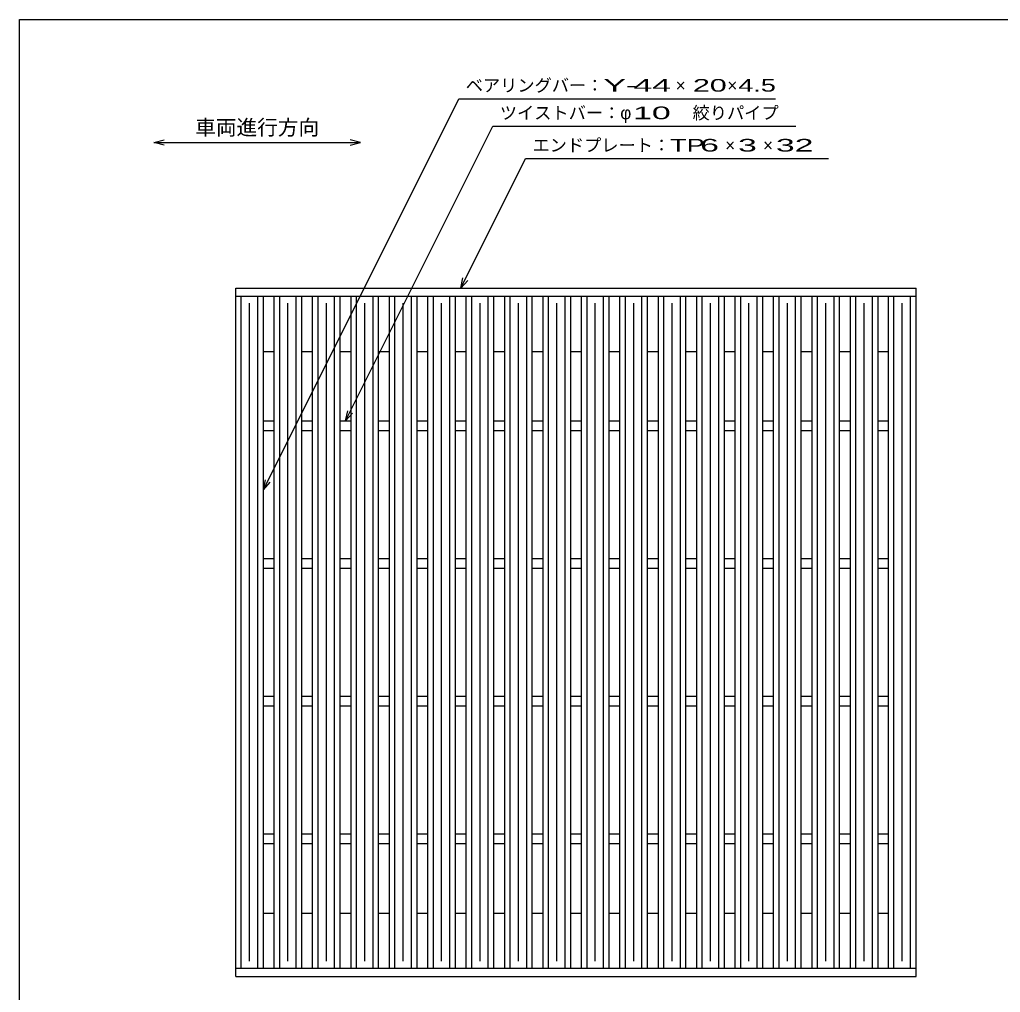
# Model space of a CAD drawing. Units: millimetres, scale not verified. Extents: x -910 to 868, y -641 to 524.
# Drawn here: x -862 to -150, y -182 to 524 of the extents above; entities that cross this region are included whole.
import ezdxf
from ezdxf.enums import TextEntityAlignment as Align

# ---------------------------------------------------------------- set-up
doc = ezdxf.new("R2010")
doc.units = ezdxf.units.MM
doc.header["$LTSCALE"] = 5
for name, color, linetype, lineweight in [('CADPAC_LAYER_0000', 150, 'Continuous', 25), ('CADPAC_LAYER_0016', 3, 'Continuous', 25), ('CADPAC_LAYER_0022', 2, 'Continuous', 25)]:
    doc.layers.add(name, color=color, linetype=linetype, lineweight=lineweight)
doc.styles.add('ベクトル', font='')
doc.styles.get('ベクトル').set_extended_font_data('ベクトル')

msp = doc.modelspace()

# ---------------------------------------------------------------- linework, layer by layer
at = {"layer": 'CADPAC_LAYER_0000'}
for p, q in [((-862, -575.75), (-862, 524.25)), ((-862, 524.25), (868, 524.25))]:
    msp.add_line(p, q, dxfattribs=at)
at = {"layer": 'CADPAC_LAYER_0000', "color": 4}
for p, q in [((-764.485, 434.938), (-756.985, 436.938)), ((-756.985, 432.938), (-764.485, 434.938)), ((-764.485, 434.938), (-614.485, 434.938)), ((-614.485, 434.938), (-621.985, 436.938)), ((-621.985, 432.938), (-614.485, 434.938))]:
    msp.add_line(p, q, dxfattribs=at)
at = {"layer": 'CADPAC_LAYER_0016'}
for p, q in [((-705, 329.25), (-211, 329.25)), ((-705, 323.25), (-705, 329.25)), ((-211, 323.25), (-211, 329.25)), ((-705, 323.25), (-211, 323.25)), ((-705, -164.75), (-705, 323.25)), ((-705, 323.25), (-685, 323.25)), ((-701, -164.75), (-701, 323.25)), ((-689, -164.75), (-689, 323.25)), ((-685, -164.75), (-685, 323.25)), ((-677.1, -164.75), (-677.1, 323.25)), ((-677.1, 323.25), (-657.1, 323.25)), ((-673.1, -164.75), (-673.1, 323.25)), ((-661.1, -164.75), (-661.1, 323.25)), ((-657.1, -164.75), (-657.1, 323.25)), ((-649.2, -164.75), (-649.2, 323.25)), ((-649.2, 323.25), (-629.2, 323.25)), ((-645.2, -164.75), (-645.2, 323.25)), ((-633.2, -164.75), (-633.2, 323.25)), ((-629.2, -164.75), (-629.2, 323.25)), ((-621.3, -164.75), (-621.3, 323.25)), ((-621.3, 323.25), (-601.3, 323.25)), ((-617.3, -164.75), (-617.3, 323.25)), ((-605.3, -164.75), (-605.3, 323.25)), ((-601.3, -164.75), (-601.3, 323.25)), ((-593.4, -164.75), (-593.4, 323.25)), ((-593.4, 323.25), (-573.4, 323.25)), ((-589.4, -164.75), (-589.4, 323.25)), ((-577.4, -164.75), (-577.4, 323.25)), ((-573.4, -164.75), (-573.4, 323.25)), ((-565.5, -164.75), (-565.5, 323.25)), ((-565.5, 323.25), (-545.5, 323.25)), ((-561.5, -164.75), (-561.5, 323.25)), ((-549.5, -164.75), (-549.5, 323.25)), ((-545.5, -164.75), (-545.5, 323.25)), ((-537.6, -164.75), (-537.6, 323.25)), ((-537.6, 323.25), (-517.6, 323.25)), ((-533.6, -164.75), (-533.6, 323.25)), ((-521.6, -164.75), (-521.6, 323.25)), ((-517.6, -164.75), (-517.6, 323.25)), ((-509.7, -164.75), (-509.7, 323.25)), ((-509.7, 323.25), (-489.7, 323.25)), ((-505.7, -164.75), (-505.7, 323.25)), ((-493.7, -164.75), (-493.7, 323.25)), ((-489.7, -164.75), (-489.7, 323.25)), ((-481.8, -164.75), (-481.8, 323.25)), ((-481.8, 323.25), (-461.8, 323.25)), ((-477.8, -164.75), (-477.8, 323.25)), ((-465.8, -164.75), (-465.8, 323.25)), ((-461.8, -164.75), (-461.8, 323.25)), ((-453.9, -164.75), (-453.9, 323.25)), ((-453.9, 323.25), (-433.9, 323.25)), ((-449.9, -164.75), (-449.9, 323.25)), ((-437.9, -164.75), (-437.9, 323.25)), ((-433.9, -164.75), (-433.9, 323.25)), ((-426, -164.75), (-426, 323.25)), ((-426, 323.25), (-406, 323.25)), ((-422, -164.75), (-422, 323.25)), ((-410, -164.75), (-410, 323.25)), ((-406, -164.75), (-406, 323.25)), ((-398.1, -164.75), (-398.1, 323.25)), ((-398.1, 323.25), (-378.1, 323.25)), ((-394.1, -164.75), (-394.1, 323.25)), ((-382.1, -164.75), (-382.1, 323.25)), ((-378.1, -164.75), (-378.1, 323.25)), ((-370.2, -164.75), (-370.2, 323.25)), ((-370.2, 323.25), (-350.2, 323.25)), ((-366.2, -164.75), (-366.2, 323.25)), ((-354.2, -164.75), (-354.2, 323.25)), ((-350.2, -164.75), (-350.2, 323.25)), ((-342.3, -164.75), (-342.3, 323.25)), ((-342.3, 323.25), (-322.3, 323.25)), ((-338.3, -164.75), (-338.3, 323.25)), ((-326.3, -164.75), (-326.3, 323.25)), ((-322.3, -164.75), (-322.3, 323.25)), ((-314.4, -164.75), (-314.4, 323.25)), ((-314.4, 323.25), (-294.4, 323.25)), ((-310.4, -164.75), (-310.4, 323.25)), ((-298.4, -164.75), (-298.4, 323.25)), ((-294.4, -164.75), (-294.4, 323.25)), ((-286.5, -164.75), (-286.5, 323.25)), ((-286.5, 323.25), (-266.5, 323.25)), ((-282.5, -164.75), (-282.5, 323.25)), ((-270.5, -164.75), (-270.5, 323.25)), ((-266.5, -164.75), (-266.5, 323.25)), ((-258.6, -164.75), (-258.6, 323.25)), ((-258.6, 323.25), (-238.6, 323.25)), ((-254.6, -164.75), (-254.6, 323.25)), ((-242.6, -164.75), (-242.6, 323.25)), ((-238.6, -164.75), (-238.6, 323.25)), ((-231, -164.75), (-231, 323.25)), ((-231, 323.25), (-211, 323.25)), ((-227, -164.75), (-227, 323.25)), ((-215, -164.75), (-215, 323.25)), ((-211, -164.75), (-211, 323.25)), ((-695, -159.75), (-695, 318.25)), ((-667.1, -159.75), (-667.1, 318.25)), ((-639.2, -159.75), (-639.2, 318.25)), ((-611.3, -159.75), (-611.3, 318.25)), ((-583.4, -159.75), (-583.4, 318.25)), ((-555.5, -159.75), (-555.5, 318.25)), ((-527.6, -159.75), (-527.6, 318.25)), ((-499.7, -159.75), (-499.7, 318.25)), ((-471.8, -159.75), (-471.8, 318.25)), ((-443.9, -159.75), (-443.9, 318.25)), ((-416, -159.75), (-416, 318.25)), ((-388.1, -159.75), (-388.1, 318.25)), ((-360.2, -159.75), (-360.2, 318.25)), ((-332.3, -159.75), (-332.3, 318.25)), ((-304.4, -159.75), (-304.4, 318.25)), ((-276.5, -159.75), (-276.5, 318.25)), ((-248.6, -159.75), (-248.6, 318.25)), ((-221, -159.75), (-221, 318.25)), ((-685, 283.25), (-677.1, 283.25)), ((-657.1, 283.25), (-649.2, 283.25)), ((-629.2, 283.25), (-621.3, 283.25)), ((-601.3, 283.25), (-593.4, 283.25)), ((-573.4, 283.25), (-565.5, 283.25)), ((-545.5, 283.25), (-537.6, 283.25)), ((-517.6, 283.25), (-509.7, 283.25)), ((-489.7, 283.25), (-481.8, 283.25)), ((-461.8, 283.25), (-453.9, 283.25)), ((-433.9, 283.25), (-426, 283.25)), ((-406, 283.25), (-398.1, 283.25)), ((-378.1, 283.25), (-370.2, 283.25)), ((-350.2, 283.25), (-342.3, 283.25)), ((-322.3, 283.25), (-314.4, 283.25)), ((-294.4, 283.25), (-286.5, 283.25)), ((-266.5, 283.25), (-258.6, 283.25)), ((-238.6, 283.25), (-230.7, 283.25)), ((-685, 232.75), (-677.1, 232.75)), ((-657.1, 232.75), (-649.2, 232.75)), ((-629.2, 232.75), (-621.3, 232.75)), ((-601.3, 232.75), (-593.4, 232.75)), ((-573.4, 232.75), (-565.5, 232.75)), ((-545.5, 232.75), (-537.6, 232.75)), ((-517.6, 232.75), (-509.7, 232.75)), ((-489.7, 232.75), (-481.8, 232.75)), ((-461.8, 232.75), (-453.9, 232.75)), ((-433.9, 232.75), (-426, 232.75)), ((-406, 232.75), (-398.1, 232.75)), ((-378.1, 232.75), (-370.2, 232.75)), ((-350.2, 232.75), (-342.3, 232.75)), ((-322.3, 232.75), (-314.4, 232.75)), ((-294.4, 232.75), (-286.5, 232.75)), ((-266.5, 232.75), (-258.6, 232.75)), ((-238.6, 232.75), (-231, 232.75)), ((-685, 225.75), (-677.1, 225.75)), ((-657.1, 225.75), (-649.2, 225.75)), ((-629.2, 225.75), (-621.3, 225.75)), ((-601.3, 225.75), (-593.4, 225.75)), ((-573.4, 225.75), (-565.5, 225.75)), ((-545.5, 225.75), (-537.6, 225.75)), ((-517.6, 225.75), (-509.7, 225.75)), ((-489.7, 225.75), (-481.8, 225.75)), ((-461.8, 225.75), (-453.9, 225.75)), ((-433.9, 225.75), (-426, 225.75)), ((-406, 225.75), (-398.1, 225.75)), ((-378.1, 225.75), (-370.2, 225.75)), ((-350.2, 225.75), (-342.3, 225.75)), ((-322.3, 225.75), (-314.4, 225.75)), ((-294.4, 225.75), (-286.5, 225.75)), ((-266.5, 225.75), (-258.6, 225.75)), ((-238.6, 225.75), (-231, 225.75)), ((-685, 132.75), (-677.1, 132.75)), ((-657.1, 132.75), (-649.2, 132.75)), ((-629.2, 132.75), (-621.3, 132.75)), ((-601.3, 132.75), (-593.4, 132.75)), ((-573.4, 132.75), (-565.5, 132.75)), ((-545.5, 132.75), (-537.6, 132.75)), ((-517.6, 132.75), (-509.7, 132.75)), ((-489.7, 132.75), (-481.8, 132.75)), ((-461.8, 132.75), (-453.9, 132.75)), ((-433.9, 132.75), (-426, 132.75)), ((-406, 132.75), (-398.1, 132.75)), ((-378.1, 132.75), (-370.2, 132.75)), ((-350.2, 132.75), (-342.3, 132.75)), ((-322.3, 132.75), (-314.4, 132.75)), ((-294.4, 132.75), (-286.5, 132.75)), ((-266.5, 132.75), (-258.6, 132.75)), ((-238.6, 132.75), (-231, 132.75)), ((-685, 125.75), (-677.1, 125.75)), ((-657.1, 125.75), (-649.2, 125.75)), ((-629.2, 125.75), (-621.3, 125.75)), ((-601.3, 125.75), (-593.4, 125.75)), ((-573.4, 125.75), (-565.5, 125.75)), ((-545.5, 125.75), (-537.6, 125.75)), ((-517.6, 125.75), (-509.7, 125.75)), ((-489.7, 125.75), (-481.8, 125.75)), ((-461.8, 125.75), (-453.9, 125.75)), ((-433.9, 125.75), (-426, 125.75)), ((-406, 125.75), (-398.1, 125.75)), ((-378.1, 125.75), (-370.2, 125.75)), ((-350.2, 125.75), (-342.3, 125.75)), ((-322.3, 125.75), (-314.4, 125.75)), ((-294.4, 125.75), (-286.5, 125.75)), ((-266.5, 125.75), (-258.6, 125.75)), ((-238.6, 125.75), (-231, 125.75)), ((-685, 32.75), (-677.1, 32.75)), ((-657.1, 32.75), (-649.2, 32.75)), ((-629.2, 32.75), (-621.3, 32.75)), ((-601.3, 32.75), (-593.4, 32.75)), ((-573.4, 32.75), (-565.5, 32.75)), ((-545.5, 32.75), (-537.6, 32.75)), ((-517.6, 32.75), (-509.7, 32.75)), ((-489.7, 32.75), (-481.8, 32.75)), ((-461.8, 32.75), (-453.9, 32.75)), ((-433.9, 32.75), (-426, 32.75)), ((-406, 32.75), (-398.1, 32.75)), ((-378.1, 32.75), (-370.2, 32.75)), ((-350.2, 32.75), (-342.3, 32.75)), ((-322.3, 32.75), (-314.4, 32.75)), ((-294.4, 32.75), (-286.5, 32.75)), ((-266.5, 32.75), (-258.6, 32.75)), ((-238.6, 32.75), (-231, 32.75)), ((-685, 25.75), (-677.1, 25.75)), ((-657.1, 25.75), (-649.2, 25.75)), ((-629.2, 25.75), (-621.3, 25.75)), ((-601.3, 25.75), (-593.4, 25.75)), ((-573.4, 25.75), (-565.5, 25.75)), ((-545.5, 25.75), (-537.6, 25.75)), ((-517.6, 25.75), (-509.7, 25.75)), ((-489.7, 25.75), (-481.8, 25.75)), ((-461.8, 25.75), (-453.9, 25.75)), ((-433.9, 25.75), (-426, 25.75)), ((-406, 25.75), (-398.1, 25.75)), ((-378.1, 25.75), (-370.2, 25.75)), ((-350.2, 25.75), (-342.3, 25.75)), ((-322.3, 25.75), (-314.4, 25.75)), ((-294.4, 25.75), (-286.5, 25.75)), ((-266.5, 25.75), (-258.6, 25.75)), ((-238.6, 25.75), (-231, 25.75)), ((-685, -67.25), (-677.1, -67.25)), ((-657.1, -67.25), (-649.2, -67.25)), ((-629.2, -67.25), (-621.3, -67.25)), ((-601.3, -67.25), (-593.4, -67.25)), ((-573.4, -67.25), (-565.5, -67.25)), ((-545.5, -67.25), (-537.6, -67.25)), ((-517.6, -67.25), (-509.7, -67.25)), ((-489.7, -67.25), (-481.8, -67.25)), ((-461.8, -67.25), (-453.9, -67.25)), ((-433.9, -67.25), (-426, -67.25)), ((-406, -67.25), (-398.1, -67.25)), ((-378.1, -67.25), (-370.2, -67.25)), ((-350.2, -67.25), (-342.3, -67.25)), ((-322.3, -67.25), (-314.4, -67.25)), ((-294.4, -67.25), (-286.5, -67.25)), ((-266.5, -67.25), (-258.6, -67.25)), ((-238.6, -67.25), (-231, -67.25)), ((-685, -74.25), (-677.1, -74.25)), ((-657.1, -74.25), (-649.2, -74.25)), ((-629.2, -74.25), (-621.3, -74.25)), ((-601.3, -74.25), (-593.4, -74.25)), ((-573.4, -74.25), (-565.5, -74.25)), ((-545.5, -74.25), (-537.6, -74.25)), ((-517.6, -74.25), (-509.7, -74.25)), ((-489.7, -74.25), (-481.8, -74.25)), ((-461.8, -74.25), (-453.9, -74.25)), ((-433.9, -74.25), (-426, -74.25)), ((-406, -74.25), (-398.1, -74.25)), ((-378.1, -74.25), (-370.2, -74.25)), ((-350.2, -74.25), (-342.3, -74.25)), ((-322.3, -74.25), (-314.4, -74.25)), ((-294.4, -74.25), (-286.5, -74.25)), ((-266.5, -74.25), (-258.6, -74.25)), ((-238.6, -74.25), (-231, -74.25)), ((-685, -124.75), (-677.1, -124.75)), ((-657.1, -124.75), (-649.2, -124.75)), ((-629.2, -124.75), (-621.3, -124.75)), ((-601.3, -124.75), (-593.4, -124.75)), ((-573.4, -124.75), (-565.5, -124.75)), ((-545.5, -124.75), (-537.6, -124.75)), ((-517.6, -124.75), (-509.7, -124.75)), ((-489.7, -124.75), (-481.8, -124.75)), ((-461.8, -124.75), (-453.9, -124.75)), ((-433.9, -124.75), (-426, -124.75)), ((-406, -124.75), (-398.1, -124.75)), ((-378.1, -124.75), (-370.2, -124.75)), ((-350.2, -124.75), (-342.3, -124.75)), ((-322.3, -124.75), (-314.4, -124.75)), ((-294.4, -124.75), (-286.5, -124.75)), ((-266.5, -124.75), (-258.6, -124.75)), ((-238.6, -124.75), (-230.7, -124.75)), ((-705, -164.75), (-211, -164.75)), ((-705, -170.75), (-705, -164.75)), ((-705, -164.75), (-685, -164.75)), ((-705, -170.75), (-211, -170.75)), ((-677.1, -164.75), (-657.1, -164.75)), ((-649.2, -164.75), (-629.2, -164.75)), ((-621.3, -164.75), (-601.3, -164.75)), ((-593.4, -164.75), (-573.4, -164.75)), ((-565.5, -164.75), (-545.5, -164.75)), ((-537.6, -164.75), (-517.6, -164.75)), ((-509.7, -164.75), (-489.7, -164.75)), ((-481.8, -164.75), (-461.8, -164.75)), ((-453.9, -164.75), (-433.9, -164.75)), ((-426, -164.75), (-406, -164.75)), ((-398.1, -164.75), (-378.1, -164.75)), ((-370.2, -164.75), (-350.2, -164.75)), ((-342.3, -164.75), (-322.3, -164.75)), ((-314.4, -164.75), (-294.4, -164.75)), ((-286.5, -164.75), (-266.5, -164.75)), ((-258.6, -164.75), (-238.6, -164.75)), ((-231, -164.75), (-211, -164.75)), ((-211, -170.75), (-211, -164.75))]:
    msp.add_line(p, q, dxfattribs=at)
at = {"layer": 'CADPAC_LAYER_0022', "color": 4}
for p, q in [((-685, 182.75), (-543, 466.75)), ((-543, 466.75), (-313, 466.75)), ((-625.25, 232.75), (-518.25, 446.75)), ((-518.25, 446.75), (-298.25, 446.75)), ((-541.55, 329.25), (-494.55, 423.25)), ((-494.55, 423.25), (-274.55, 423.25)), ((-541.55, 329.25), (-540.05, 336.55)), ((-541.55, 329.25), (-536.55, 334.75)), ((-625.25, 232.75), (-623.75, 240.05)), ((-625.25, 232.75), (-620.25, 238.25)), ((-685, 182.75), (-683.5, 190.05)), ((-685, 182.75), (-680, 188.25))]:
    msp.add_line(p, q, dxfattribs=at)

# ---------------------------------------------------------------- texts
at = {"layer": 'CADPAC_LAYER_0000', "color": 2, "style": 'ベクトル'}
msp.add_text('車両進行方向', height=11, dxfattribs=at).set_placement((-734.485, 445.938), align=Align.MIDDLE_LEFT)
at = {"layer": 'CADPAC_LAYER_0022', "style": 'ベクトル'}
for s, p in [('ベアリングバー：', (-538, 476.5)), ('×', (-385.5, 476.5)), ('×', (-348, 476.5)), ('ツイストバー：', (-513.25, 456.5)), ('φ', (-425.75, 456.5)), ('絞りパイプ', (-373.25, 456.5)), ('エンドプレート：', (-489.55, 433)), ('×', (-349.55, 433)), ('×', (-322.05, 433))]:
    msp.add_text(s, height=9.164, dxfattribs=at).set_placement(p, align=Align.MIDDLE_LEFT)
for s, width, p in [('Y-', 2, (-438, 476.5)), (' 44 ', 2, (-423, 476.5)), ('20', 1.8, (-373, 476.5)), (' 4.5 ', 1.6, (-345.5, 476.5)), (' 10 ', 2, (-423.25, 456.5)), ('TP', 1.6, (-389.55, 433)), (' 6 ', 2, (-374.55, 433)), (' 3 ', 2, (-347.05, 433)), (' 32 ', 2, (-319.55, 433))]:
    msp.add_text(s, height=9.164, dxfattribs=dict(at, width=width)).set_placement(p, align=Align.MIDDLE_LEFT)

doc.saveas('drawing.dxf')
